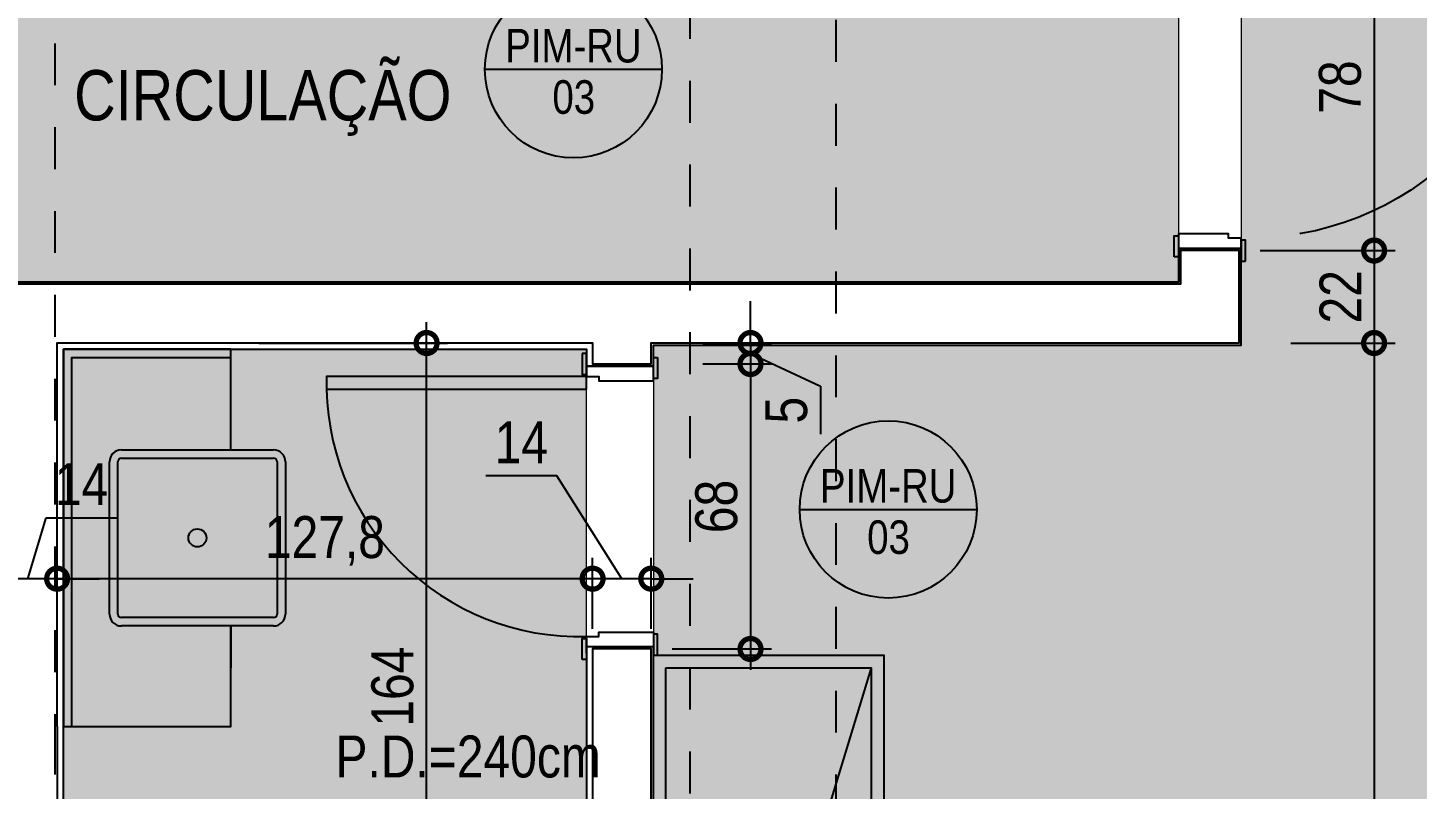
# Model space of a CAD drawing. Header units: metres. Extents: x -23 to 570, y -54 to 184.
# Drawn here: x 30.82 to 34.137, y -1.235 to 0.581 of the extents above; entities that cross this region are included whole.
import ezdxf
from ezdxf.enums import TextEntityAlignment as Align

# ---------------------------------------------------------------- set-up
doc = ezdxf.new("R2010")
doc.units = ezdxf.units.M
doc.header["$PDMODE"] = 35
doc.linetypes.add('DASHEDX2', pattern=[1.5, 1, -0.5])
doc.linetypes.add('PUC$0$DASHEDX2', pattern=[1.5, 1, -0.5])
for name, color, linetype in [('1', 232, 'DASHEDX2'), ('ARQ-DIM', 2, 'Continuous'), ('ARQ-SIM', 1, 'Continuous'), ('ARQ-TXT', 2, 'Continuous'), ('PUC$0$ARQ-ALV ACAB', 4, 'Continuous'), ('PUC$0$ARQ-ALV OSSO', 5, 'Continuous'), ('PUC$0$ARQ-CAX @ 1', 1, 'Continuous'), ('PUC$0$ARQ-HID', 7, 'Continuous'), ('PUC$0$ARQ-MOB', 7, 'Continuous'), ('PUC$0$ARQ-PRJ', 7, 'PUC$0$DASHEDX2')]:
    doc.layers.add(name, color=color, linetype=linetype)
doc.layers.add('PUC$0$ARQ-FORRO', color=9, linetype='Continuous', lineweight=5)
doc.styles.add('Adesa', font='ARIALN.TTF')
doc.dimstyles.new('ADESA 1-0050', dxfattribs={"dimtxt": 0.1, "dimasz": 0.1, "dimexe": 0.05, "dimexo": 0.05, "dimgap": 0.03, "dimtad": 1, "dimdec": 1, "dimlfac": 100, "dimzin": 12, "dimtxsty": 'Adesa', "dimblk": 'DOTSMALL', "dimcen": 1, "dimdle": 0.05, "dimclrd": 1, "dimclre": 1, "dimclrt": 256, "dimazin": 3, "dimtm": 1e-09, "dimtfac": 1, "dimtdec": 1, "dimtmove": 1, "dimatfit": 0, "dimldrblk": 'DOTSMALL', "dimfxl": 0.8, "dimtvp": 2, "dimtolj": 1, "dimtzin": 0, "dimarcsym": 0})

# ---------------------------------------------------------------- blocks, each defined once
blk = doc.blocks.new('_DotSmall')
at = {"color": 0, "linetype": 'ByBlock', "const_width": 0.5}
blk.add_lwpolyline([(-0.0625, 0, 1), (0.0625, 0, 1)], format="xyb", close=True, dxfattribs=at)
blk = doc.blocks.new('*D190')
at = {"layer": 'ARQ-DIM', "color": 1, "lineweight": -2, "transparency": 16777216}
for p, q in [((32.5452, -0.1706), (32.5452, -0.0706)), ((32.4316, -0.1706), (32.5952, -0.1706)), ((32.5452, -0.1706), (32.5452, -0.2206)), ((32.5452, -0.1706), (32.5452, -0.2206)), ((32.5452, -0.1956), (32.7119, -0.2736)), ((32.4316, -0.2206), (32.5952, -0.2206)), ((32.5452, -0.2206), (32.5452, -0.3206)), ((32.7119, -0.2736), (32.7119, -0.388))]:
    blk.add_line(p, q, dxfattribs=at)
at = {"layer": 'Defpoints', "color": 0, "transparency": 16777216}
for p in [(32.3816, -0.1706, 0), (32.3816, -0.2206, 0), (32.5452, -0.2206)]:
    blk.add_point(p, dxfattribs=at)
at = {"layer": 'ARQ-DIM', "color": 1, "lineweight": -2, "transparency": 16777216, "xscale": 0.1, "yscale": 0.1, "zscale": 0.1}
for p, rotation in [((32.5452, -0.1706), 270), ((32.5452, -0.2206), 90)]:
    blk.add_blockref('_DotSmall', p, dxfattribs=dict(at, rotation=rotation))
at = {"layer": 'ARQ-DIM', "transparency": 16777216, "insert": (32.631, -0.3308), "char_height": 0.1, "attachment_point": 5, "rotation": 90, "style": 'Adesa'}
blk.add_mtext('\\A1;5', dxfattribs=at)
blk = doc.blocks.new('*D191')
at = {"layer": 'ARQ-DIM', "color": 1, "lineweight": -2, "transparency": 16777216}
for p, q in [((32.5452, -0.1706), (32.5452, -0.9505)), ((32.4316, -0.2206), (32.5952, -0.2206)), ((32.3583, -0.9005), (32.5952, -0.9005))]:
    blk.add_line(p, q, dxfattribs=at)
at = {"layer": 'Defpoints', "color": 0, "transparency": 16777216}
for p in [(32.3816, -0.2206, 0), (32.3083, -0.9005, 0), (32.5452, -0.9005)]:
    blk.add_point(p, dxfattribs=at)
at = {"layer": 'ARQ-DIM', "color": 1, "lineweight": -2, "transparency": 16777216, "xscale": 0.1, "yscale": 0.1, "zscale": 0.1}
for p, rotation in [((32.5452, -0.2206), 90), ((32.5452, -0.9005), 270)]:
    blk.add_blockref('_DotSmall', p, dxfattribs=dict(at, rotation=rotation))
at = {"layer": 'ARQ-DIM', "transparency": 16777216, "insert": (32.4641, -0.5606), "char_height": 0.1, "attachment_point": 5, "rotation": 90, "style": 'Adesa'}
blk.add_mtext('\\A1;68', dxfattribs=at)
blk = doc.blocks.new('*D196')
at = {"layer": 'ARQ-DIM', "color": 1, "lineweight": -2, "transparency": 16777216}
for p, q in [((31.772, -1.86), (31.772, -0.1206)), ((31.3717, -0.1706), (31.822, -0.1706)), ((31.3717, -1.81), (31.822, -1.81))]:
    blk.add_line(p, q, dxfattribs=at)
at = {"layer": 'Defpoints', "color": 0, "transparency": 16777216}
for p in [(31.3217, -0.1706, 0), (31.772, -0.1706), (31.3217, -1.81)]:
    blk.add_point(p, dxfattribs=at)
at = {"layer": 'ARQ-DIM', "color": 1, "lineweight": -2, "transparency": 16777216, "xscale": 0.1, "yscale": 0.1, "zscale": 0.1}
for p, rotation in [((31.772, -0.1706), 90), ((31.772, -1.81), 270)]:
    blk.add_blockref('_DotSmall', p, dxfattribs=dict(at, rotation=rotation))
at = {"layer": 'ARQ-DIM', "transparency": 16777216, "insert": (31.6909, -0.9903), "char_height": 0.1, "attachment_point": 5, "rotation": 90, "style": 'Adesa'}
blk.add_mtext('\\A1;164', dxfattribs=at)
blk = doc.blocks.new('*D206')
at = {"layer": 'ARQ-DIM', "color": 1, "lineweight": -2, "transparency": 16777216}
for p, q in [((34.0338, 0.8799), (34.0338, -0.0001)), ((33.7616, 0.8299), (34.0838, 0.8299)), ((33.8349, 0.0499), (34.0838, 0.0499))]:
    blk.add_line(p, q, dxfattribs=at)
at = {"layer": 'Defpoints', "color": 0, "transparency": 16777216}
for p in [(33.7116, 0.8299, 0), (33.7849, 0.0499), (34.0338, 0.0499)]:
    blk.add_point(p, dxfattribs=at)
at = {"layer": 'ARQ-DIM', "color": 1, "lineweight": -2, "transparency": 16777216, "xscale": 0.1, "yscale": 0.1, "zscale": 0.1}
for p, rotation in [((34.0338, 0.8299), 90), ((34.0338, 0.0499), 270)]:
    blk.add_blockref('_DotSmall', p, dxfattribs=dict(at, rotation=rotation))
at = {"layer": 'ARQ-DIM', "transparency": 16777216, "insert": (33.9528, 0.4399), "char_height": 0.1, "attachment_point": 5, "rotation": 90, "style": 'Adesa'}
blk.add_mtext('\\A1;78', dxfattribs=at)
blk = doc.blocks.new('*D223')
at = {"layer": 'ARQ-DIM', "color": 1, "lineweight": -2, "transparency": 16777216}
for p, q in [((30.89, -0.8706), (30.89, -0.6828)), ((32.1683, -0.8505), (32.1683, -0.6828)), ((32.2183, -0.7328), (30.84, -0.7328))]:
    blk.add_line(p, q, dxfattribs=at)
at = {"layer": 'Defpoints', "color": 0, "transparency": 16777216}
for p in [(30.89, -0.7328), (30.89, -0.9206, 0), (32.1683, -0.9005)]:
    blk.add_point(p, dxfattribs=at)
at = {"layer": 'ARQ-DIM', "color": 1, "lineweight": -2, "transparency": 16777216, "xscale": 0.1, "yscale": 0.1, "zscale": 0.1, "rotation": 180}
blk.add_blockref('_DotSmall', (30.89, -0.7328), dxfattribs=at)
at = {"layer": 'ARQ-DIM', "color": 1, "lineweight": -2, "transparency": 16777216, "xscale": 0.1, "yscale": 0.1, "zscale": 0.1}
blk.add_blockref('_DotSmall', (32.1683, -0.7328), dxfattribs=at)
at = {"layer": 'ARQ-DIM', "transparency": 16777216, "insert": (31.5292, -0.6428), "char_height": 0.1, "attachment_point": 5, "style": 'Adesa'}
blk.add_mtext('\\A1;127,8', dxfattribs=at)
blk = doc.blocks.new('*D224')
at = {"layer": 'ARQ-DIM', "color": 1, "lineweight": -2, "transparency": 16777216}
for p, q in [((30.82, -0.7328), (30.8636, -0.5876)), ((30.8636, -0.5876), (31.033, -0.5876)), ((30.75, -0.8706), (30.75, -0.6828)), ((30.89, -0.8706), (30.89, -0.6828)), ((30.75, -0.7328), (30.65, -0.7328)), ((30.89, -0.7328), (30.75, -0.7328)), ((30.89, -0.7328), (30.75, -0.7328)), ((30.89, -0.7328), (30.99, -0.7328))]:
    blk.add_line(p, q, dxfattribs=at)
at = {"layer": 'Defpoints', "color": 0, "transparency": 16777216}
for p in [(30.75, -0.7328), (30.75, -0.9206), (30.89, -0.9206, 0)]:
    blk.add_point(p, dxfattribs=at)
at = {"layer": 'ARQ-DIM', "color": 1, "lineweight": -2, "transparency": 16777216, "xscale": 0.1, "yscale": 0.1, "zscale": 0.1}
blk.add_blockref('_DotSmall', (30.75, -0.7328), dxfattribs=at)
at = {"layer": 'ARQ-DIM', "color": 1, "lineweight": -2, "transparency": 16777216, "xscale": 0.1, "yscale": 0.1, "zscale": 0.1, "rotation": 180}
blk.add_blockref('_DotSmall', (30.89, -0.7328), dxfattribs=at)
at = {"layer": 'ARQ-DIM', "transparency": 16777216, "insert": (30.9483, -0.5074), "char_height": 0.1, "attachment_point": 5, "style": 'Adesa'}
blk.add_mtext('\\A1;14', dxfattribs=at)
blk = doc.blocks.new('*D134')
at = {"layer": 'ARQ-DIM', "color": 1, "lineweight": -2, "transparency": 16777216}
for p, q in [((34.0338, 0.0999), (34.0338, -0.2206)), ((33.7616, 0.0499), (34.0838, 0.0499)), ((33.8349, -0.1706), (34.0838, -0.1706))]:
    blk.add_line(p, q, dxfattribs=at)
at = {"layer": 'Defpoints', "color": 0, "transparency": 16777216}
for p in [(33.7116, 0.0499, 0), (33.7849, -0.1706, 0), (34.0338, -0.1706)]:
    blk.add_point(p, dxfattribs=at)
at = {"layer": 'ARQ-DIM', "color": 1, "lineweight": -2, "transparency": 16777216, "xscale": 0.1, "yscale": 0.1, "zscale": 0.1}
for p, rotation in [((34.0338, 0.0499), 90), ((34.0338, -0.1706), 270)]:
    blk.add_blockref('_DotSmall', p, dxfattribs=dict(at, rotation=rotation))
at = {"layer": 'ARQ-DIM', "transparency": 16777216, "insert": (33.9536, -0.0604), "char_height": 0.1, "attachment_point": 5, "rotation": 90, "style": 'Adesa'}
blk.add_mtext('\\A1;22', dxfattribs=at)
blk = doc.blocks.new('*D135')
at = {"layer": 'ARQ-DIM', "color": 1, "lineweight": -2, "transparency": 16777216}
for p, q in [((34.0338, -0.1206), (34.0338, -2.6395)), ((33.8349, -0.1706), (34.0838, -0.1706)), ((33.8349, -2.5895), (34.0838, -2.5895))]:
    blk.add_line(p, q, dxfattribs=at)
at = {"layer": 'Defpoints', "color": 0, "transparency": 16777216}
for p in [(33.7849, -0.1706, 0), (33.7849, -2.5895, -0.0001), (34.0338, -2.5895)]:
    blk.add_point(p, dxfattribs=at)
at = {"layer": 'ARQ-DIM', "color": 1, "lineweight": -2, "transparency": 16777216, "xscale": 0.1, "yscale": 0.1, "zscale": 0.1}
for p, rotation in [((34.0338, -0.1706), 90), ((34.0338, -2.5895), 270)]:
    blk.add_blockref('_DotSmall', p, dxfattribs=dict(at, rotation=rotation))
at = {"layer": 'ARQ-DIM', "transparency": 16777216, "insert": (33.9536, -1.3801), "char_height": 0.1, "attachment_point": 5, "rotation": 90, "style": 'Adesa'}
blk.add_mtext('\\A1;242', dxfattribs=at)
blk = doc.blocks.new('*D759')
at = {"layer": 'ARQ-DIM', "color": 1, "lineweight": -2, "transparency": 16777216}
for p, q in [((32.0829, -0.4877), (31.9135, -0.4877)), ((32.2383, -0.7328), (32.0829, -0.4877)), ((32.1683, -0.8526), (32.1683, -0.6828)), ((32.3083, -0.8526), (32.3083, -0.6828)), ((32.1683, -0.7328), (32.0683, -0.7328)), ((32.3083, -0.7328), (32.1683, -0.7328)), ((32.3083, -0.7328), (32.1683, -0.7328)), ((32.3083, -0.7328), (32.4083, -0.7328))]:
    blk.add_line(p, q, dxfattribs=at)
at = {"layer": 'Defpoints', "color": 0, "transparency": 16777216}
for p in [(32.1683, -0.7328), (32.1683, -0.9026, 0), (32.3083, -0.9026, 0)]:
    blk.add_point(p, dxfattribs=at)
at = {"layer": 'ARQ-DIM', "color": 1, "lineweight": -2, "transparency": 16777216, "xscale": 0.1, "yscale": 0.1, "zscale": 0.1}
blk.add_blockref('_DotSmall', (32.1683, -0.7328), dxfattribs=at)
at = {"layer": 'ARQ-DIM', "color": 1, "lineweight": -2, "transparency": 16777216, "xscale": 0.1, "yscale": 0.1, "zscale": 0.1, "rotation": 180}
blk.add_blockref('_DotSmall', (32.3083, -0.7328), dxfattribs=at)
at = {"layer": 'ARQ-DIM', "transparency": 16777216, "insert": (31.9982, -0.4075), "char_height": 0.1, "attachment_point": 5, "style": 'Adesa'}
blk.add_mtext('\\A1;14', dxfattribs=at)
blk = doc.blocks.new('TIPO COTA$0$Chamada_planta')
at = {"layer": 'ARQ-SIM'}
blk.add_line((-1.409, 0), (1.409, 0), dxfattribs=at)
blk.add_circle((0, 0), 1.409, dxfattribs=at)
at = {"layer": 'ARQ-SIM', "color": 2, "style": 'Adesa'}
for tag, p in [('NUMERO', (0, 0.234)), ('C.D.', (0, -0.272))]:
    blk.add_attdef(tag, text='', height=0.5, dxfattribs=at).set_placement(p, align=Align.MIDDLE_CENTER)
blk = doc.blocks.new('PUC$0$ARQ-HID-CUBA Q')
for points in [[(-0.1816, 0), (0.1816, 0)], [(-0.1816, -0.11), (0.1816, -0.11)], [(-0.1816, -0.13), (0.1816, -0.13)], [(-0.21, -0.5016), (-0.21, -0.1384)], [(-0.19, -0.5016), (-0.19, -0.1384)], [(0.19, -0.1384), (0.19, -0.5016)], [(0.21, -0.1384), (0.21, -0.5016)], [(-0.21, -0.4), (-0.31, -0.4)], [(0.21, -0.4), (0.31, -0.4)], [(0.1816, -0.51), (-0.1816, -0.51)], [(0.1816, -0.53), (-0.1816, -0.53)], [(0.1816, -0.53), (-0.1816, -0.53)]]:
    blk.add_lwpolyline(points)
blk.add_circle((0, -0.32), 0.0216)
for centre, radius, start, end in [((-0.1816, -0.1384), 0.0284, 90, 180), ((-0.1816, -0.1384), 0.0084, 90, 180), ((0.1816, -0.1384), 0.0284, 0, 90), ((0.1816, -0.1384), 0.0084, 0, 90), ((-0.1816, -0.5016), 0.0284, 180, 270), ((-0.1816, -0.5016), 0.0084, 180, 270), ((0.1816, -0.5016), 0.0284, 270, 0), ((0.1816, -0.5016), 0.0084, 270, 0)]:
    blk.add_arc(centre, radius, start, end)
blk = doc.blocks.new('*U2447')
for points in [[(0, 0), (0, 0.72), (-0.03, 0.72), (-0.03, 0)], [(-0.775, 0.01), (-0.725, 0.01), (-0.725, 0), (-0.775, 0)], [(0.055, 0.01), (0.005, 0.01), (0.005, 0), (0.055, 0)], [(-0.765, -0.16), (-0.715, -0.16), (-0.715, -0.15), (-0.765, -0.15)], [(0.045, -0.16), (-0.005, -0.16), (-0.005, -0.15), (0.045, -0.15)]]:
    blk.add_lwpolyline(points, close=True)
for points in [[(-0.76, 0), (-0.72, 0), (-0.72, -0.03), (-0.71, -0.03), (-0.71, -0.15), (-0.745, -0.15), (-0.745, 0)], [(0.04, 0), (0, 0), (0, -0.03), (-0.01, -0.03), (-0.01, -0.15), (0.025, -0.15), (0.025, 0)]]:
    blk.add_lwpolyline(points)
at = {"layer": 'PUC$0$ARQ-PRJ'}
blk.add_arc((-0.0208, 0.0208), 0.6995, 88.2986, 181.7014, dxfattribs=at)
blk = doc.blocks.new('*U2415')
for points in [[(0, 0), (0, 0.62), (-0.03, 0.62), (-0.03, 0)], [(-0.675, 0.01), (-0.625, 0.01), (-0.625, 0), (-0.675, 0)], [(0.055, 0.01), (0.005, 0.01), (0.005, 0), (0.055, 0)], [(-0.665, -0.17), (-0.615, -0.17), (-0.615, -0.16), (-0.665, -0.16)], [(0.045, -0.17), (-0.005, -0.17), (-0.005, -0.16), (0.045, -0.16)]]:
    blk.add_lwpolyline(points, close=True)
for points in [[(-0.66, 0), (-0.62, 0), (-0.62, -0.03), (-0.61, -0.03), (-0.61, -0.16), (-0.645, -0.16), (-0.645, 0)], [(0.04, 0), (0, 0), (0, -0.03), (-0.01, -0.03), (-0.01, -0.16), (0.025, -0.16), (0.025, 0)]]:
    blk.add_lwpolyline(points)
at = {"layer": 'PUC$0$ARQ-PRJ'}
blk.add_arc((-0.0179, 0.0179), 0.6024, 88.2986, 181.7014, dxfattribs=at)
blk = doc.blocks.new('PUC$0$planta tipo 5 puc')
at = {"layer": 'PUC$0$ARQ-FORRO'}
h = blk.add_hatch(color=256, dxfattribs=at)
h.dxf.hatch_style = 1
h.paths.add_polyline_path([(-29.3883, 0.1856), (-30.6367, 0.1856), (-30.6367, 1.795), (-30.3267, 1.795), (-30.3267, 2.5748), (-29.3883, 2.5747)])
at = {"layer": 'PUC$0$ARQ-ALV ACAB'}
blk.add_lwpolyline([(-29.2283, 2.5848), (-29.2283, 0.8956), (-29.3883, 0.8956), (-29.3883, 2.5747)], dxfattribs=at)
at = {"layer": 'PUC$0$ARQ-ALV ACAB', "elevation": 0}
blk.add_lwpolyline([(-30.6367, 1.795), (-30.6367, 0.1856), (-29.3883, 0.1856), (-29.3883, 0.2256), (-29.2283, 0.2256), (-29.2283, 0.1756), (-27.8251, 0.1756), (-27.8251, -0.0548), (-27.9751, -0.0548), (-27.9751, 0.0256), (-30.7967, 0.0256)], dxfattribs=at)
at = {"layer": 'PUC$0$ARQ-ALV OSSO'}
blk.add_lwpolyline([(-29.2333, 2.5897), (-29.2333, 0.9006), (-29.3733, 0.9006), (-29.3733, 2.5897)], dxfattribs=at)
at = {"layer": 'PUC$0$ARQ-ALV OSSO', "elevation": 0}
for points in [[(-30.6517, 1.0856), (-30.6517, 2)], [(-30.6517, 1.0856), (-30.6517, 0.1706), (-29.3733, 0.1706), (-29.3733, 0.2206), (-29.2333, 0.2206), (-29.2333, 0.1706), (-27.8301, 0.1706), (-27.8301, -0.0498), (-27.9701, -0.0498), (-27.9701, 0.0306), (-30.7917, 0.0306)]]:
    blk.add_lwpolyline(points, dxfattribs=at)
at = {"layer": 'PUC$0$ARQ-FORRO', "elevation": 0}
blk.add_lwpolyline([(-29.3883, 0.1856), (-30.6367, 0.1856), (-30.6367, 1.795), (-30.3267, 1.795), (-30.3267, 2.5748), (-29.3883, 2.5747)], close=True, dxfattribs=at)
at = {"layer": 'PUC$0$ARQ-HID', "lineweight": -2, "elevation": 0}
blk.add_lwpolyline([(-30.2367, 0.4256), (-30.2367, 0.1856), (-30.6367, 0.1856), (-30.6367, 1.0856), (-30.2367, 1.0856), (-30.2367, 0.8456)], dxfattribs=at)
at = {"layer": 'PUC$0$ARQ-HID', "elevation": 0}
for points in [[(-30.6367, 1.0856), (-30.6367, 0.1856), (-30.2367, 0.1856)], [(-30.6167, 1.0856), (-30.6167, 0.2056), (-30.2367, 0.2056)]]:
    blk.add_lwpolyline(points, dxfattribs=at)
at = {"layer": 'PUC$0$ARQ-CAX @ 1', "xscale": -1.000000000000007, "rotation": 90}
blk.add_blockref('*U2415', (-29.3883, 0.2506, 0), dxfattribs=at)
at = {"layer": 'PUC$0$ARQ-CAX @ 1', "rotation": 270}
blk.add_blockref('*U2447', (-27.8251, -0.7998), dxfattribs=at)
at = {"layer": 'PUC$0$ARQ-HID', "lineweight": -2, "xscale": -1.000000000000007, "rotation": 90}
blk.add_blockref('PUC$0$ARQ-HID-CUBA Q', (-30.6367, 0.6356), dxfattribs=at)
blk = doc.blocks.new('*U2471')
at = {"flags": 128}
for points in [[(1.669, 0), (1.669, 0.55), (0, 0.55), (0, 0)], [(1.639, 0.03), (1.639, 0.52), (0.03, 0.52), (0.03, 0.03)]]:
    blk.add_lwpolyline(points, close=True, dxfattribs=at)
blk.add_lwpolyline([(1.639, 0.52), (0.03, 0.03)], dxfattribs=at)
blk = doc.blocks.new('PUC$0$layout puc 5')
at = {"layer": 'PUC$0$ARQ-MOB', "xscale": -1, "rotation": 270}
blk.add_blockref('*U2471', (-4.0517, 0.0006, 0), dxfattribs=at)
blk = doc.blocks.new('PUC$0$pl forro 5')
at = {"layer": 'PUC$0$ARQ-FORRO'}
h = blk.add_hatch(color=256, dxfattribs=at)
h.dxf.hatch_style = 1
h.paths.add_polyline_path([(5.03, 1.165), (7.8516, 1.165), (7.8516, 0.2644), (5.03, 0.2644)])
h = blk.add_hatch(color=256, dxfattribs=at)
h.dxf.hatch_style = 1
h.paths.add_polyline_path([(10.6499, 1.165), (8.0016, 1.165), (8.0016, 0.1144), (6.5983, 0.1144), (6.5984, -2.2947), (10.65, -2.2952)])
at = {"layer": 'PUC$0$ARQ-FORRO', "elevation": 0}
for points in [[(5.03, 1.165), (7.8516, 1.165), (7.8516, 0.2644), (5.03, 0.2644)], [(10.6499, 1.165), (8.0016, 1.165), (8.0016, 0.1144), (6.5983, 0.1144), (6.5984, -2.2947), (10.65, -2.2952)]]:
    blk.add_lwpolyline(points, close=True, dxfattribs=at)
blk = doc.blocks.new('PUC')
at = {"layer": 'PUC$0$ARQ-FORRO'}
blk.add_blockref('PUC$0$pl forro 5', (25.715, -0.2899, 0), dxfattribs=at)
at = {"layer": 'PUC$0$ARQ-HID', "xscale": -1, "rotation": 180}
blk.add_blockref('PUC$0$planta tipo 5 puc', (61.5417, 0.0001, 0), dxfattribs=at)
at = {"layer": 'PUC$0$ARQ-MOB', "color": 6}
blk.add_blockref('PUC$0$layout puc 5', (36.365, -2.5851, 0), dxfattribs=at)
blk = doc.blocks.new('est-lo-07-6sb-r00')
at = {"layer": '1'}
for points in [[(3240.004467, 285.500177), (3240.004467, -229.999844)], [(3275.004467, -229.999844), (3275.004467, 285.500177)], [(3088.508629, -115.575275), (3088.508629, 270.500177)], [(3088.508629, -199.999844), (3088.508629, -115.575275)]]:
    blk.add_lwpolyline(points, dxfattribs=at)

msp = doc.modelspace()

# ---------------------------------------------------------------- block references
msp.add_blockref('PUC', (0, 0))
at = {"linetype": 'Continuous', "xscale": 0.01, "yscale": 0.01, "zscale": 0.01}
msp.add_blockref('est-lo-07-6sb-r00', (0, 0), dxfattribs=at)
at = {"layer": 'ARQ-SIM'}
ref = msp.add_blockref('TIPO COTA$0$Chamada_planta', (32.1225, 0.4823, 0), dxfattribs=dict(at, xscale=0.15, yscale=0.15, zscale=0.15))
ref.add_attrib('NUMERO', 'PIM-RU', dxfattribs={"color": 2, "height": 0.08, "style": 'Adesa'}).set_placement((32.1225, 0.5386, 0), align=Align.MIDDLE_CENTER)
ref.add_attrib('C.D.', '03', dxfattribs={"color": 2, "height": 0.08, "style": 'Adesa'}).set_placement((32.1233, 0.4162, 0), align=Align.MIDDLE_CENTER)
ref = msp.add_blockref('TIPO COTA$0$Chamada_planta', (32.8739, -0.5676, 0), dxfattribs=dict(at, xscale=0.15, yscale=0.15, zscale=0.15))
ref.add_attrib('NUMERO', 'PIM-RU', dxfattribs={"color": 2, "height": 0.08, "style": 'Adesa'}).set_placement((32.8739, -0.5113, 0), align=Align.MIDDLE_CENTER)
ref.add_attrib('C.D.', '03', dxfattribs={"color": 2, "height": 0.08, "style": 'Adesa'}).set_placement((32.8747, -0.6337, 0), align=Align.MIDDLE_CENTER)

# ---------------------------------------------------------------- texts
at = {"layer": 'ARQ-TXT', "style": 'Adesa'}
for s, height, p in [('CIRCULAÇÃO', 0.12, (31.381, 0.4185, 0)), ('P.D.=240cm', 0.1, (31.8712, -1.1569, 0))]:
    msp.add_text(s, height=height, dxfattribs=at).set_placement(p, align=Align.MIDDLE)

# ---------------------------------------------------------------- dimensions: what is measured, and where the dimension line sits
at = {"layer": 'ARQ-DIM'}
for base, p1, p2, angle, picture, middle in [((34.0338, 0.0499), (33.7116, 0.8299, 0), (33.7849, 0.0499), 270, '*D206', (33.9528, 0.4399)), ((34.03384, -0.1706), (33.71155, 0.04988, 0), (33.78485, -0.1706, 0), 270, '*D134', (33.95364, -0.06036)), ((32.5452, -0.9005), (32.3816, -0.2206, 0), (32.3083, -0.9005, 0), 270, '*D191', (32.4641, -0.5606)), ((30.75, -0.7328, 0), (30.89, -0.9206, 0), (30.75, -0.9206, 0), 180, '*D224', (30.8936, -0.5074, 0)), ((30.89, -0.7328, 0), (32.1683, -0.9005, 0), (30.89, -0.9206, 0), 180, '*D223', (31.5292, -0.6428, 0))]:
    dim = msp.add_linear_dim(base=base, p1=p1, p2=p2, angle=angle, dimstyle='ADESA 1-0050', dxfattribs=at)
    dim.commit()
    dim.dimension.update_dxf_attribs({"geometry": picture, "text_midpoint": middle})
dim = msp.add_linear_dim(base=(32.5452, -0.2206), p1=(32.3816, -0.1706, 0), p2=(32.3816, -0.2206, 0), angle=270, dimstyle='ADESA 1-0050', dxfattribs=at)
dim.commit()
dim.dimension.update_dxf_attribs({"geometry": '*D190', "text_midpoint": (32.7119, -0.3036), "dimtype": 160})
for base, p1, p2, picture, middle in [((31.772, -0.1706), (31.3217, -1.81), (31.3217, -0.1706, 0), '*D196', (31.6909, -0.9903)), ((34.0338, -2.5895), (33.7849, -0.1706, 0), (33.7849, -2.5895, -0.0001), '*D135', (33.9536, -1.3801))]:
    dim = msp.add_linear_dim(base=base, p1=p1, p2=p2, angle=270, dimstyle='ADESA 1-0050', override={"dimdec": 0}, dxfattribs=at)
    dim.commit()
    dim.dimension.update_dxf_attribs({"geometry": picture, "text_midpoint": middle})
dim = msp.add_linear_dim(base=(32.1683, -0.7328), p1=(32.3083, -0.9026, 0), p2=(32.1683, -0.9026, 0), dimstyle='ADESA 1-0050', dxfattribs=at)
dim.commit()
dim.dimension.update_dxf_attribs({"geometry": '*D759', "text_midpoint": (32.0529, -0.4877), "dimtype": 160})

doc.saveas('drawing.dxf')
